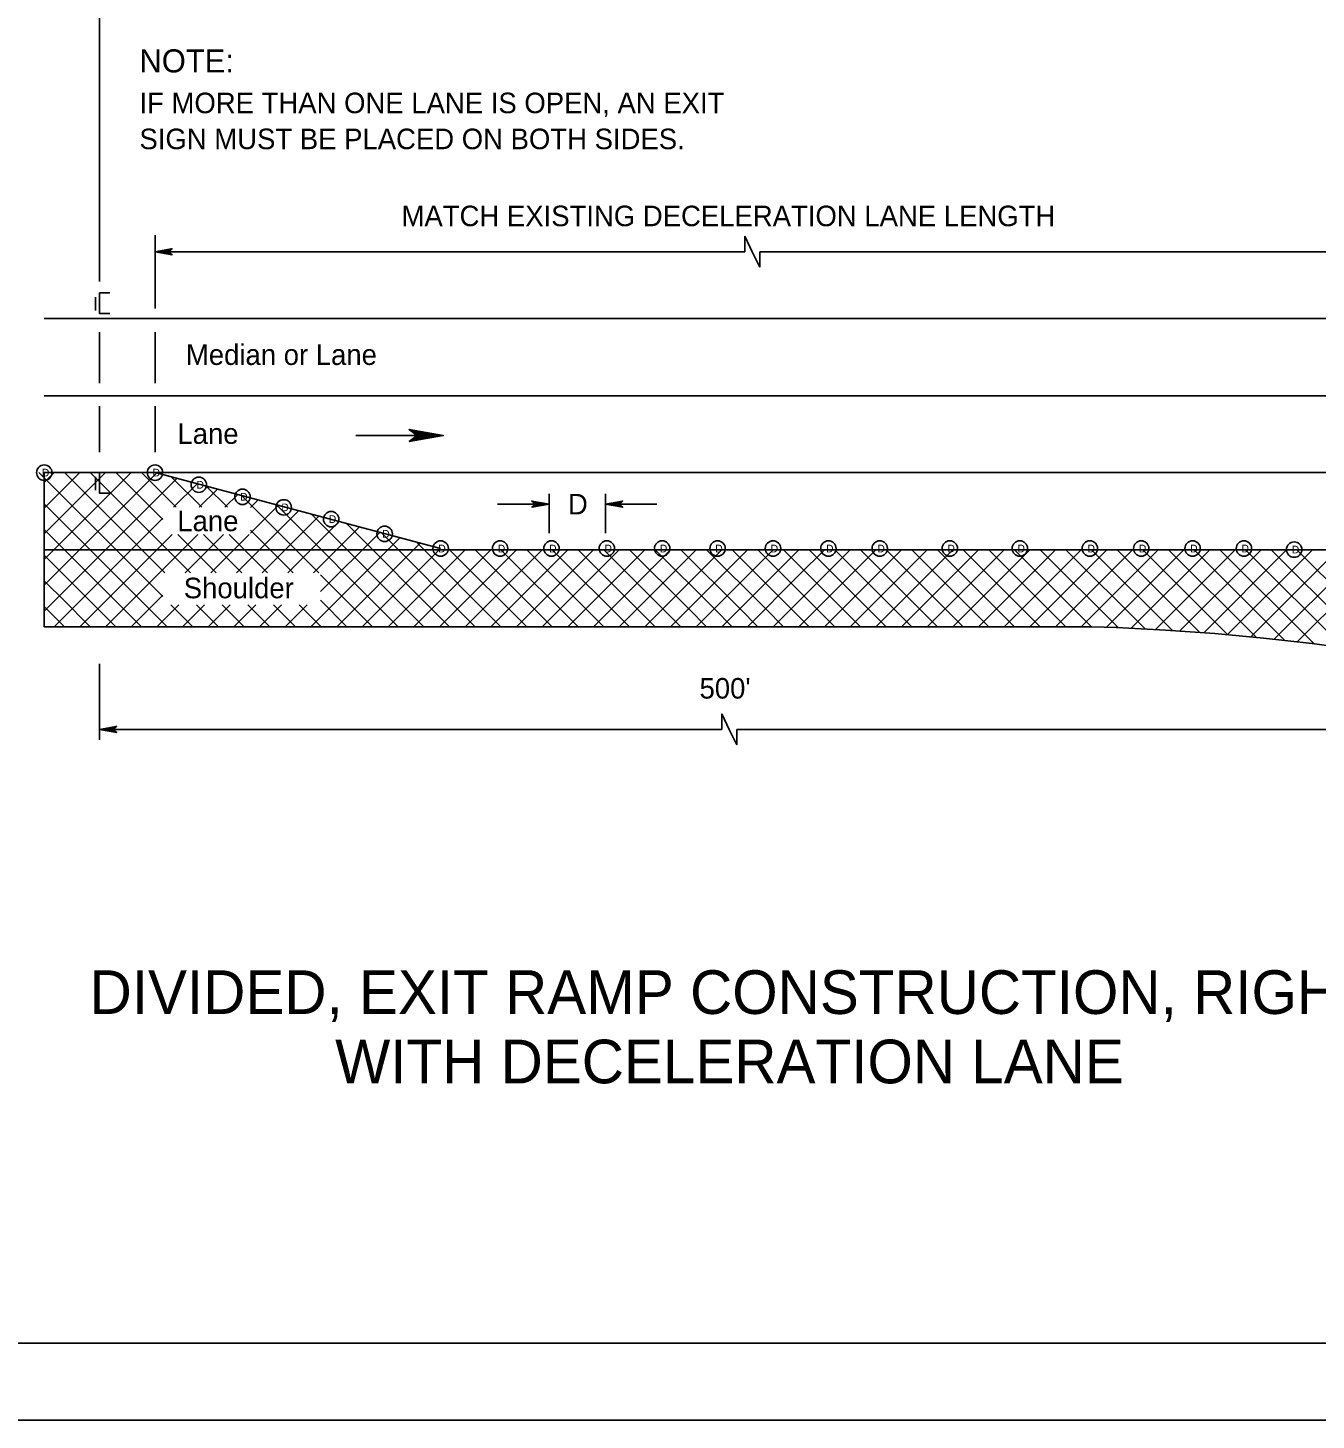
# Model space of a CAD drawing. Extents: x 499945 to 500993, y 499985 to 500645.
# Drawn here: x 500072.7 to 500323.4, y 499985 to 500256 of the extents above; entities that cross this region are included whole.
import ezdxf

# ---------------------------------------------------------------- set-up
doc = ezdxf.new("R2010")
doc.units = 0
for name, color, linetype in [('1', 7, 'Continuous'), ('24', 7, 'Continuous'), ('41', 7, 'Continuous'), ('5', 7, 'Continuous'), ('56', 7, 'Continuous'), ('60', 7, 'Continuous')]:
    doc.layers.add(name, color=color, linetype=linetype)

msp = doc.modelspace()

# ---------------------------------------------------------------- linework, layer by layer
at = {"layer": '1'}
for p, q in [((500086.67, 500206.61), (500086.67, 500279.31)), ((500097.45, 500201.32), (500097.45, 500215.6)), ((500212.23, 500212.4), (500212.23, 500215.4)), ((500212.23, 500215.4), (500213.67, 500212.4)), ((500213.67, 500212.4), (500215.12, 500209.4)), ((500215.12, 500209.4), (500215.12, 500212.4)), ((500075.9, 500199.37), (500661.95, 500199.37)), ((500086.67, 500186.82), (500086.67, 500196.72)), ((500097.45, 500186.82), (500097.45, 500196.72)), ((500075.9, 500184.38), (500661.95, 500184.38)), ((500086.67, 500173.41), (500086.67, 500182.32)), ((500097.45, 500173.41), (500097.45, 500182.32)), ((500098.96, 500145.27), (500074.84, 500169.4)), ((500075.9, 500169.4), (500075.9, 500139.42)), ((500075.9, 500162.46), (500082.83, 500169.4)), ((500075.9, 500167.46), (500077.84, 500169.4)), ((500075.9, 500152.47), (500092.83, 500169.4)), ((500075.9, 500157.46), (500087.83, 500169.4)), ((500097.45, 500169.4), (500075.9, 500169.4)), ((500075.9, 500169.4), (500661.95, 500169.4)), ((500075.9, 500147.47), (500097.74, 500169.32)), ((500075.9, 500142.47), (500101.69, 500168.27)), ((500099.35, 500149.89), (500079.84, 500169.4)), ((500104.34, 500149.89), (500084.83, 500169.4)), ((500098.96, 500160.26), (500089.83, 500169.4)), ((500101.57, 500162.65), (500094.82, 500169.4)), ((500097.45, 500169.4), (500153.03, 500154.63)), ((500106.56, 500162.65), (500100.68, 500168.54)), ((500101.07, 500162.65), (500105.64, 500167.22)), ((500106.07, 500162.65), (500109.59, 500166.17)), ((500111.56, 500162.65), (500107.48, 500166.73)), ((500174.12, 500157.61), (500174.12, 500165.27)), ((500185.11, 500157.61), (500185.11, 500165.27)), ((500099.82, 500139.42), (500075.9, 500163.34)), ((500111.06, 500162.65), (500113.54, 500165.12)), ((500129.32, 500149.89), (500114.28, 500164.92)), ((500116.02, 500162.61), (500117.48, 500164.07)), ((500116.02, 500157.61), (500121.43, 500163.03)), ((500144.79, 500139.42), (500121.09, 500163.12)), ((500174.12, 500163.27), (500164.12, 500163.27)), ((500185.11, 500163.27), (500195.1, 500163.27)), ((500077.84, 500139.42), (500098.96, 500160.54)), ((500113.29, 500149.89), (500125.38, 500161.98)), ((500118.28, 500149.89), (500129.33, 500160.93)), ((500123.28, 500149.89), (500133.27, 500159.88)), ((500149.78, 500139.42), (500127.89, 500161.31)), ((500094.82, 500139.42), (500075.9, 500158.35)), ((500082.83, 500139.42), (500100.76, 500157.34)), ((500087.83, 500139.42), (500105.76, 500157.34)), ((500109.34, 500149.89), (500101.88, 500157.34)), ((500103.29, 500149.89), (500110.75, 500157.34)), ((500114.33, 500149.89), (500106.88, 500157.34)), ((500108.29, 500149.89), (500115.75, 500157.34)), ((500119.33, 500149.89), (500111.87, 500157.34)), ((500124.33, 500149.89), (500116.02, 500158.19)), ((500128.27, 500149.89), (500137.22, 500158.83)), ((500129.66, 500146.28), (500141.17, 500157.78)), ((500154.78, 500139.42), (500134.69, 500159.5)), ((500159.77, 500139.42), (500141.5, 500157.7)), ((500075.9, 500154.41), (500349.21, 500154.41)), ((500127.8, 500139.42), (500145.12, 500156.74)), ((500132.8, 500139.42), (500149.06, 500155.69)), ((500137.79, 500139.42), (500153.01, 500154.64)), ((500142.79, 500139.42), (500157.78, 500154.41)), ((500147.78, 500139.42), (500162.77, 500154.41)), ((500164.77, 500139.42), (500148.3, 500155.89)), ((500152.78, 500139.42), (500167.77, 500154.41)), ((500169.77, 500139.42), (500154.78, 500154.41)), ((500157.78, 500139.42), (500172.77, 500154.41)), ((500174.76, 500139.42), (500159.77, 500154.41)), ((500174.76, 500139.42), (500159.77, 500154.41)), ((500162.77, 500139.42), (500177.76, 500154.41)), ((500179.76, 500139.42), (500164.77, 500154.41)), ((500167.77, 500139.42), (500182.76, 500154.41)), ((500184.76, 500139.42), (500169.77, 500154.41)), ((500172.77, 500139.42), (500187.75, 500154.41)), ((500189.75, 500139.42), (500174.76, 500154.41)), ((500177.76, 500139.42), (500192.75, 500154.41)), ((500194.75, 500139.42), (500179.76, 500154.41)), ((500196.29, 500142.87), (500184.76, 500154.41)), ((500201.29, 500142.87), (500189.75, 500154.41)), ((500194.18, 500150.84), (500197.75, 500154.41)), ((500206.29, 500142.87), (500194.75, 500154.41)), ((500199.17, 500150.84), (500202.74, 500154.41)), ((500211.28, 500142.87), (500199.74, 500154.41)), ((500204.17, 500150.84), (500207.74, 500154.41)), ((500216.28, 500142.87), (500204.74, 500154.41)), ((500209.17, 500150.84), (500212.73, 500154.41)), ((500220.77, 500143.37), (500209.74, 500154.41)), ((500214.16, 500150.84), (500217.73, 500154.41)), ((500218.3, 500150.84), (500214.73, 500154.41)), ((500218.76, 500150.44), (500222.73, 500154.41)), ((500234.72, 500139.42), (500219.73, 500154.41)), ((500222.73, 500139.42), (500237.72, 500154.41)), ((500222.81, 500149.49), (500227.72, 500154.41)), ((500224.27, 500145.96), (500232.72, 500154.41)), ((500239.71, 500139.42), (500224.73, 500154.41)), ((500227.72, 500139.42), (500242.71, 500154.41)), ((500244.71, 500139.42), (500229.72, 500154.41)), ((500232.72, 500139.42), (500247.71, 500154.41)), ((500249.71, 500139.42), (500234.72, 500154.41)), ((500237.72, 500139.42), (500252.7, 500154.41)), ((500254.7, 500139.42), (500239.71, 500154.41)), ((500242.71, 500139.42), (500257.7, 500154.41)), ((500259.7, 500139.42), (500244.71, 500154.41)), ((500247.71, 500139.42), (500262.7, 500154.41)), ((500264.69, 500139.42), (500249.71, 500154.41)), ((500252.7, 500139.42), (500267.69, 500154.41)), ((500269.69, 500139.42), (500254.7, 500154.41)), ((500257.7, 500139.42), (500272.69, 500154.41)), ((500274.69, 500139.42), (500259.7, 500154.41)), ((500262.7, 500139.42), (500277.69, 500154.41)), ((500279.68, 500139.42), (500264.69, 500154.41)), ((500267.69, 500139.42), (500282.68, 500154.41)), ((500284.86, 500139.24), (500269.69, 500154.41)), ((500272.69, 500139.42), (500287.68, 500154.41)), ((500290.1, 500138.99), (500274.69, 500154.41)), ((500277.69, 500139.42), (500292.67, 500154.41)), ((500295.41, 500138.68), (500279.68, 500154.41)), ((500282.59, 500139.32), (500297.67, 500154.41)), ((500300.78, 500138.31), (500284.68, 500154.41)), ((500287.38, 500139.12), (500302.67, 500154.41)), ((500306.22, 500137.86), (500289.68, 500154.41)), ((500292.14, 500138.88), (500307.66, 500154.41)), ((500311.73, 500137.35), (500294.67, 500154.41)), ((500296.84, 500138.59), (500312.66, 500154.41)), ((500317.32, 500136.76), (500299.67, 500154.41)), ((500301.5, 500138.25), (500317.65, 500154.41)), ((500322.98, 500136.09), (500304.66, 500154.41)), ((500306.12, 500137.87), (500322.65, 500154.41)), ((500328.73, 500135.34), (500309.66, 500154.41)), ((500310.69, 500137.45), (500328.53, 500155.29)), ((500334.56, 500134.51), (500314.66, 500154.41)), ((500340.48, 500133.58), (500319.65, 500154.41)), ((500089.83, 500139.42), (500075.9, 500153.35)), ((500315.23, 500136.99), (500332.45, 500154.21)), ((500319.72, 500136.48), (500336.36, 500153.12)), ((500139.79, 500139.42), (500129.66, 500149.54)), ((500182.76, 500139.42), (500193.27, 500149.93)), ((500187.75, 500139.42), (500199.17, 500150.84)), ((500192.75, 500139.42), (500204.17, 500150.84)), ((500193.27, 500149.93), (500194.11, 500150.78)), ((500197.75, 500139.42), (500209.17, 500150.84)), ((500202.74, 500139.42), (500214.16, 500150.84)), ((500207.74, 500139.42), (500218.76, 500150.44)), ((500212.73, 500139.42), (500222.81, 500149.49)), ((500229.72, 500139.42), (500218.3, 500150.84)), ((500080.02, 500144.23), (500075.9, 500148.35)), ((500075.9, 500142.47), (500080.02, 500146.6)), ((500084.83, 500139.42), (500079.42, 500144.83)), ((500092.83, 500139.42), (500098.96, 500145.55)), ((500097.82, 500139.42), (500102.1, 500143.69)), ((500104.82, 500139.42), (500100.54, 500143.69)), ((500102.82, 500139.42), (500107.09, 500143.69)), ((500109.81, 500139.42), (500105.54, 500143.69)), ((500107.81, 500139.42), (500112.09, 500143.69)), ((500114.81, 500139.42), (500110.54, 500143.69)), ((500112.81, 500139.42), (500117.08, 500143.69)), ((500119.81, 500139.42), (500115.53, 500143.69)), ((500117.81, 500139.42), (500122.08, 500143.69)), ((500124.8, 500139.42), (500120.53, 500143.69)), ((500122.8, 500139.42), (500127.08, 500143.69)), ((500129.8, 500139.42), (500125.52, 500143.69)), ((500134.79, 500139.42), (500129.66, 500144.55)), ((500217.73, 500139.42), (500224.27, 500145.96)), ((500079.84, 500139.42), (500075.9, 500143.36)), ((500199.74, 500139.42), (500196.29, 500142.87)), ((500204.74, 500139.42), (500201.29, 500142.87)), ((500209.74, 500139.42), (500206.29, 500142.87)), ((500214.73, 500139.42), (500211.28, 500142.87)), ((500219.73, 500139.42), (500216.28, 500142.87)), ((500224.73, 500139.42), (500220.77, 500143.37)), ((500075.9, 500139.42), (500279.74, 500139.42)), ((500086.67, 500132.2), (500086.67, 500117.43)), ((500207.76, 500119.43), (500207.76, 500122.43)), ((500207.76, 500122.43), (500209.2, 500119.43)), ((500086.67, 500119.43), (500207.76, 500119.43)), ((500209.2, 500119.43), (500210.65, 500116.44)), ((500210.65, 500119.43), (500331.73, 500119.43)), ((500210.65, 500116.44), (500210.65, 500119.43)), ((500000, 500000), (500990, 500000)), ((500993, 499985), (499944.83, 499985))]:
    msp.add_line(p, q, dxfattribs=at)
msp.add_arc((500265.78, 499675.33), 464.3, 50.7214, 88.2768, dxfattribs=at)
at = {"layer": '24'}
msp.add_line((500136.54, 500176.62), (500148.47, 500176.62), dxfattribs=at)
for points in [[(500097.45, 500212.4), (500100.78, 500211.81), (500099.98, 500212.4), (500100.76, 500212.98), (500097.45, 500212.4), (500097.67, 500212.4), (500100.68, 500211.85), (500099.92, 500212.41), (500100.62, 500212.93), (500097.79, 500212.42), (500097.9, 500212.4), (500100.48, 500211.94), (500099.9, 500212.41), (500100.5, 500212.86), (500097.95, 500212.4), (500098.06, 500212.42), (500100.32, 500212.01), (500099.88, 500212.4), (500100.33, 500212.8), (500098.39, 500212.42), (500098.57, 500212.42), (500100.15, 500212.09), (500099.84, 500212.39), (500100.17, 500212.72), (500098.61, 500212.4), (500098.78, 500212.39), (500099.97, 500212.19), (500099.74, 500212.42), (500099.99, 500212.64), (500098.95, 500212.4), (500099.11, 500212.38), (500099.83, 500212.25), (500099.71, 500212.41), (500099.9, 500212.58), (500099.2, 500212.4), (500099.67, 500212.29), (500099.6, 500212.42), (500099.8, 500212.54), (500099.32, 500212.42), (500099.62, 500212.34), (500099.5, 500212.44), (500099.64, 500212.5), (500099.5, 500212.41), (500099.57, 500212.39)], [(500153.53, 500176.62), (500146.88, 500177.79), (500148.47, 500176.62), (500146.92, 500175.46), (500153.53, 500176.62), (500153.09, 500176.6), (500147.07, 500177.71), (500148.6, 500176.6), (500147.19, 500175.55), (500152.85, 500176.58), (500152.63, 500176.62), (500147.47, 500177.53), (500148.63, 500176.6), (500147.44, 500175.7), (500152.53, 500176.62), (500152.31, 500176.58), (500147.8, 500177.4), (500148.68, 500176.62), (500147.78, 500175.81), (500151.67, 500176.58), (500151.29, 500176.58), (500148.14, 500177.23), (500148.75, 500176.64), (500148.09, 500175.98), (500151.22, 500176.62), (500150.87, 500176.64), (500148.5, 500177.04), (500148.95, 500176.58), (500148.46, 500176.13), (500150.54, 500176.62), (500150.21, 500176.65), (500148.78, 500176.92), (500149.02, 500176.6), (500148.63, 500176.25), (500150.03, 500176.62), (500149.11, 500176.84), (500149.24, 500176.58), (500148.83, 500176.33), (500149.8, 500176.58), (500149.19, 500176.74), (500149.45, 500176.54), (500149.15, 500176.42), (500149.45, 500176.6), (500149.29, 500176.64)], [(500174.12, 500163.27), (500170.77, 500163.86), (500171.57, 500163.27), (500170.78, 500162.69), (500174.12, 500163.27), (500173.89, 500163.27), (500170.86, 500163.82), (500171.63, 500163.26), (500170.92, 500162.73), (500173.77, 500163.25), (500173.66, 500163.27), (500171.06, 500163.73), (500171.65, 500163.26), (500171.05, 500162.81), (500173.61, 500163.27), (500173.5, 500163.25), (500171.23, 500163.67), (500171.67, 500163.27), (500171.22, 500162.86), (500173.18, 500163.25), (500172.99, 500163.25), (500171.4, 500163.58), (500171.71, 500163.28), (500171.37, 500162.95), (500172.95, 500163.27), (500172.77, 500163.28), (500171.58, 500163.49), (500171.81, 500163.25), (500171.56, 500163.03), (500172.61, 500163.27), (500172.44, 500163.29), (500171.72, 500163.43), (500171.84, 500163.26), (500171.65, 500163.09), (500172.35, 500163.27), (500171.89, 500163.38), (500171.95, 500163.25), (500171.75, 500163.13), (500172.24, 500163.25), (500171.93, 500163.33), (500172.06, 500163.23), (500171.91, 500163.17), (500172.06, 500163.26), (500171.98, 500163.28)], [(500185.11, 500163.27), (500188.46, 500162.68), (500187.66, 500163.27), (500188.44, 500163.85), (500185.11, 500163.27), (500185.33, 500163.28), (500188.36, 500162.72), (500187.59, 500163.28), (500188.31, 500163.81), (500185.45, 500163.29), (500185.56, 500163.27), (500188.16, 500162.81), (500187.58, 500163.28), (500188.18, 500163.73), (500185.61, 500163.27), (500185.72, 500163.29), (500188, 500162.88), (500187.55, 500163.27), (500188, 500163.68), (500186.05, 500163.29), (500186.24, 500163.29), (500187.83, 500162.96), (500187.52, 500163.26), (500187.85, 500163.59), (500186.27, 500163.27), (500186.45, 500163.26), (500187.65, 500163.06), (500187.42, 500163.29), (500187.66, 500163.52), (500186.61, 500163.27), (500186.78, 500163.25), (500187.5, 500163.12), (500187.38, 500163.28), (500187.58, 500163.46), (500186.87, 500163.27), (500187.34, 500163.16), (500187.27, 500163.29), (500187.48, 500163.42), (500186.99, 500163.29), (500187.29, 500163.21), (500187.17, 500163.31), (500187.31, 500163.37), (500187.17, 500163.28), (500187.24, 500163.26)], [(500086.67, 500119.43), (500090, 500118.85), (500089.2, 500119.43), (500089.98, 500120.01), (500086.67, 500119.43), (500086.9, 500119.44), (500089.91, 500118.89), (500089.14, 500119.44), (500089.85, 500119.97), (500087.01, 500119.45), (500087.13, 500119.43), (500089.7, 500118.98), (500089.13, 500119.44), (500089.72, 500119.89), (500087.18, 500119.43), (500087.29, 500119.45), (500089.54, 500119.04), (500089.1, 500119.43), (500089.55, 500119.84), (500087.61, 500119.45), (500087.79, 500119.45), (500089.37, 500119.13), (500089.07, 500119.42), (500089.4, 500119.75), (500087.83, 500119.43), (500088.01, 500119.42), (500089.19, 500119.22), (500088.96, 500119.45), (500089.21, 500119.68), (500088.17, 500119.43), (500088.34, 500119.42), (500089.05, 500119.28), (500088.93, 500119.44), (500089.13, 500119.62), (500088.42, 500119.43), (500088.89, 500119.32), (500088.82, 500119.45), (500089.02, 500119.58), (500088.54, 500119.45), (500088.85, 500119.37), (500088.72, 500119.47), (500088.86, 500119.53), (500088.72, 500119.44), (500088.79, 500119.42)]]:
    msp.add_lwpolyline(points, dxfattribs=at)
at = {"layer": '41'}
msp.add_lwpolyline([(499944.83, 500645), (500993, 500645), (500993, 499985), (499944.83, 499985)], close=True, dxfattribs=at)
at = {"layer": '5'}
for p, q in [((500097.45, 500212.4), (500212.23, 500212.4)), ((500215.12, 500212.4), (500329.9, 500212.4))]:
    msp.add_line(p, q, dxfattribs=at)
at = {"layer": '56'}
for p, q in [((500085.88, 500203.58), (500085.88, 500200.93)), ((500085.88, 500168.6), (500085.88, 500165.96))]:
    msp.add_line(p, q, dxfattribs=at)
for points in [[(500088.67, 500204.37), (500086.67, 500204.37), (500086.67, 500202.37), (500086.67, 500200.37), (500088.67, 500200.37)], [(500088.67, 500169.4), (500086.67, 500169.4), (500086.67, 500167.4), (500086.67, 500165.4), (500088.67, 500165.4)]]:
    msp.add_lwpolyline(points, dxfattribs=at)
for centre in [(500075.9, 500169.4), (500097.45, 500169.4), (500105.98, 500167.04), (500114.47, 500164.7), (500122.49, 500162.64), (500131.73, 500160.35), (500142.13, 500157.49), (500153.03, 500154.63), (500164.6, 500154.63), (500174.59, 500154.63), (500185.37, 500154.63), (500196.14, 500154.63), (500206.92, 500154.63), (500217.7, 500154.63), (500228.48, 500154.63), (500238.47, 500154.63), (500252.1, 500154.63), (500265.73, 500154.63), (500279.36, 500154.63), (500289.35, 500154.63), (500299.34, 500154.63), (500309.33, 500154.63), (500319.11, 500154.42)]:
    msp.add_circle(centre, 1.5, dxfattribs=at)
at = {"layer": '60'}
for centre in [(500075.9, 500169.4), (500097.45, 500169.4), (500105.98, 500167.04), (500114.47, 500164.7), (500122.49, 500162.64), (500131.73, 500160.35), (500142.13, 500157.49), (500153.03, 500154.63), (500164.6, 500154.63), (500174.59, 500154.63), (500185.37, 500154.63), (500196.14, 500154.63), (500206.92, 500154.63), (500217.7, 500154.63), (500228.48, 500154.63), (500238.47, 500154.63), (500252.1, 500154.63), (500265.73, 500154.63), (500279.36, 500154.63), (500289.35, 500154.63), (500299.34, 500154.63), (500309.33, 500154.63), (500319.11, 500154.42)]:
    msp.add_circle(centre, 1.5, dxfattribs=at)

# ---------------------------------------------------------------- texts
at = {"layer": '1'}
for s, p in [('MATCH EXISTING DECELERATION LANE LENGTH', (500145.42, 500217.36)), ('D', (500177.8, 500161.27)), ("500'", (500203.4, 500125.43))]:
    msp.add_text(s, height=4, dxfattribs=at).set_placement(p)
at = {"layer": '5'}
for s, height, p in [('NOTE:', 4.5, (500094.42, 500247.29)), ('IF MORE THAN ONE LANE IS OPEN, AN EXIT ', 4, (500094.42, 500239.35)), ('SIGN MUST BE PLACED ON BOTH SIDES.', 4, (500094.42, 500232.35)), ('Median or Lane', 4, (500103.46, 500190.36)), ('Lane', 4, (500101.81, 500175)), ('Lane', 4, (500101.79, 500158)), ('Shoulder', 4, (500103.04, 500144.95)), ('DIVIDED, EXIT RAMP CONSTRUCTION, RIGHT', 8.5, (500084.72, 500064.05)), ('WITH DECELERATION LANE', 8.5, (500132.5, 500050.55))]:
    msp.add_text(s, height=height, dxfattribs=at).set_placement(p)
at = {"layer": '56'}
for p in [(500075.44, 500168.65), (500096.99, 500168.65), (500105.52, 500166.29), (500114.01, 500163.95), (500122.03, 500161.89), (500131.27, 500159.6), (500141.67, 500156.74), (500152.57, 500153.88), (500164.14, 500153.88), (500174.13, 500153.88), (500184.91, 500153.88), (500195.68, 500153.88), (500206.46, 500153.88), (500217.24, 500153.88), (500228.02, 500153.88), (500238.01, 500153.88), (500251.64, 500153.88), (500265.27, 500153.88), (500278.9, 500153.88), (500288.89, 500153.88), (500298.88, 500153.88), (500308.87, 500153.88), (500318.65, 500153.67)]:
    msp.add_text('D', height=1.5, dxfattribs=at).set_placement(p)

doc.saveas('drawing.dxf')
